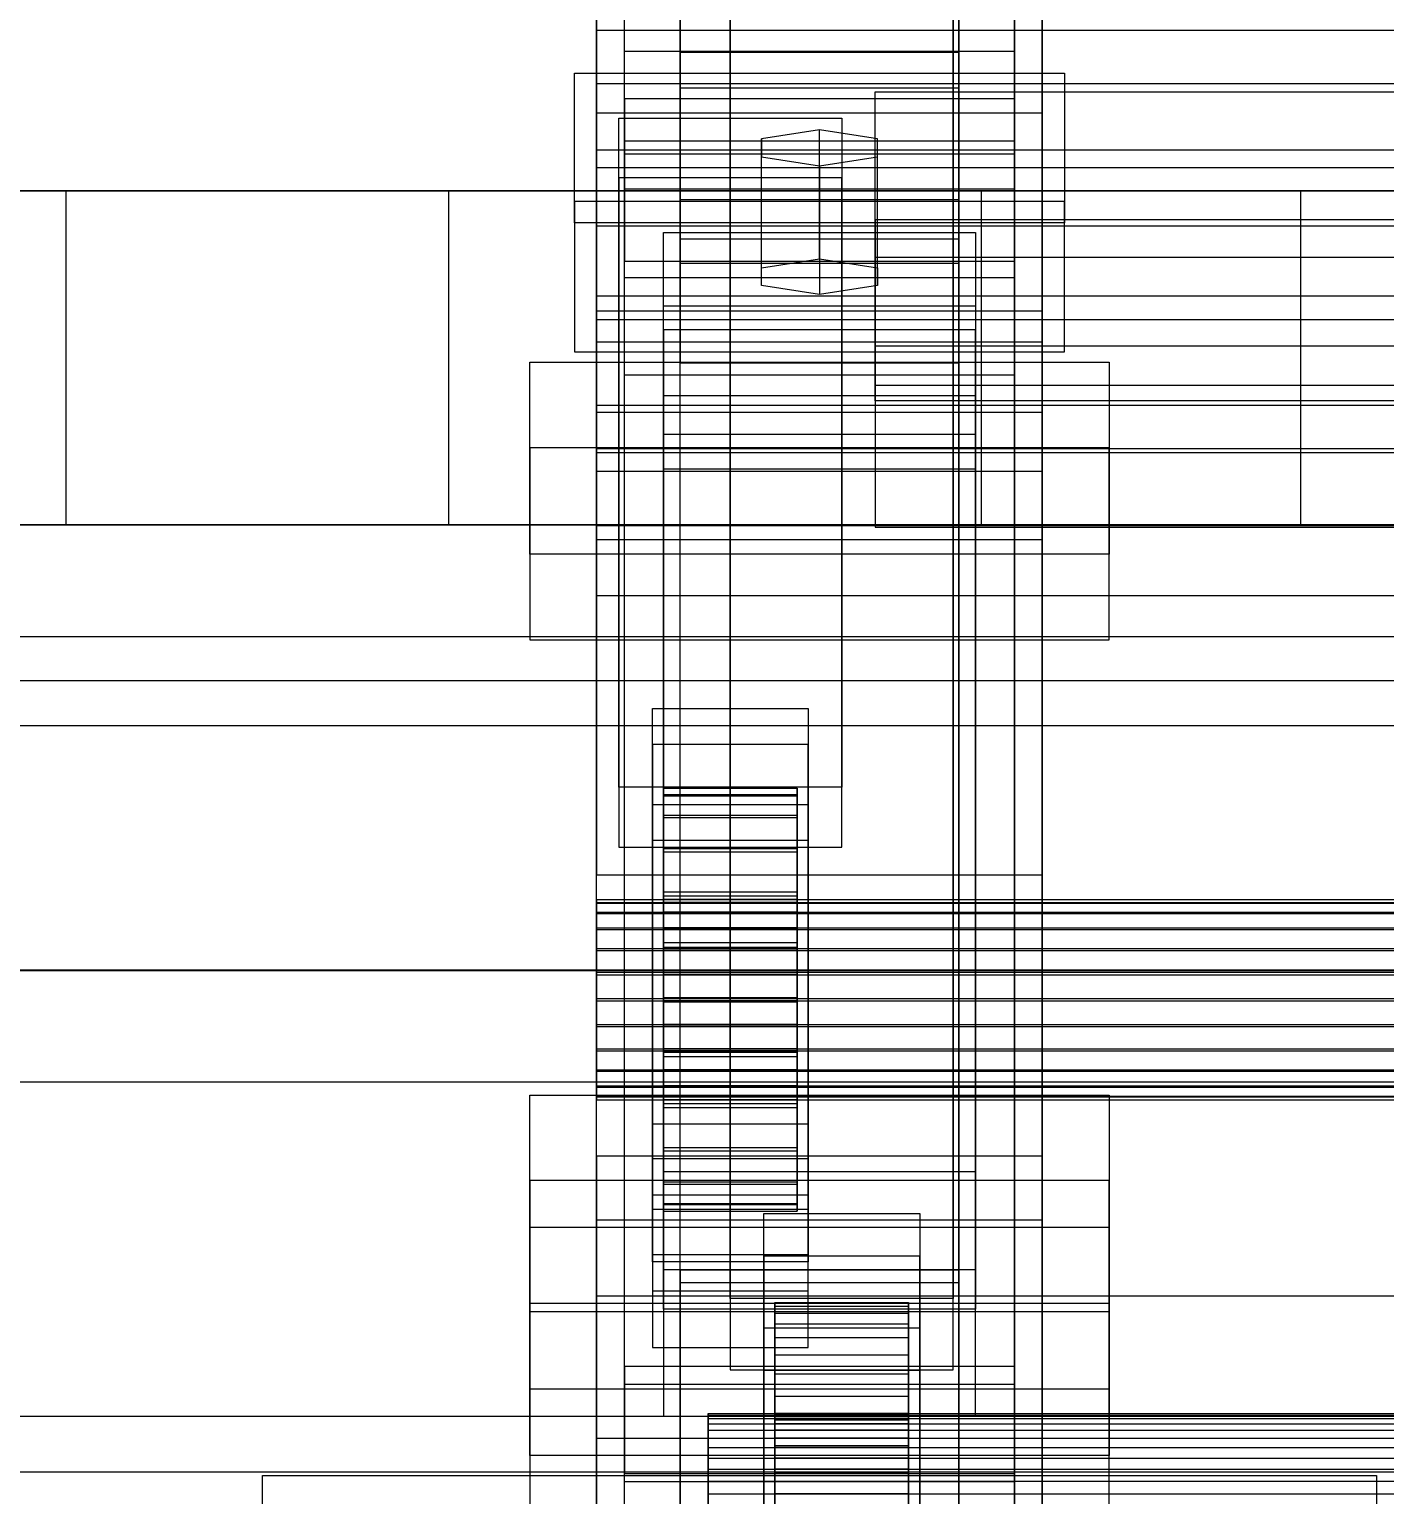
# Model space of a CAD drawing. Header units: millimetres. Extents: x -191664 to 191490, y -197311 to 10263.
# Drawn here: x -500.9 to -379.3, y -29047.1 to -28915.5 of the extents above; entities that cross this region are included whole.
import ezdxf

# ---------------------------------------------------------------- set-up
doc = ezdxf.new("R2010")
doc.units = ezdxf.units.MM
for name, color, linetype, lineweight in [('COTAS_USUARIO', 1, 'Continuous', 0), ('frontal_C01', 7, 'Continuous', 0), ('frontal_C02', 7, 'Continuous', 0), ('frontal_C03', 7, 'Continuous', 0), ('frontal_secador', 7, 'Continuous', 0)]:
    doc.layers.add(name, color=color, linetype=linetype, lineweight=lineweight)
doc.dimstyles.new('PLANTA_100', dxfattribs={"dimtxt": 250, "dimasz": 150, "dimexe": 150, "dimexo": 80, "dimgap": 100, "dimtad": 1, "dimtih": 1, "dimtoh": 1, "dimdec": 1, "dimdsep": 46, "dimcen": 0.09, "dimclrd": 1, "dimclre": 1, "dimclrt": 1, "dimadec": 0, "dimazin": 0, "dimtfac": 1, "dimtdec": 4, "dimtofl": 0, "dimtmove": 0, "dimatfit": 3, "dimfxl": 1, "dimtolj": 1, "dimtzin": 0, "dimarcsym": 0})

# ---------------------------------------------------------------- blocks, each defined once
blk = doc.blocks.new('*D106')
at = {"layer": 'COTAS_USUARIO', "color": 1, "lineweight": -2, "transparency": 16777216}
for p, q in [((-1180, -29182.75), (-1180, -29032.75)), ((-60, -29332.75), (-1330, -29332.75)), ((-60, -29700), (-1330, -29700)), ((-1180, -29850), (-1180, -30000))]:
    blk.add_line(p, q, dxfattribs=at)
at = {"layer": 'COTAS_USUARIO', "color": 1, "transparency": 16777216}
for points in [[(-1205, -29182.75), (-1155, -29182.75), (-1180, -29332.75)], [(-1205, -29850), (-1155, -29850), (-1180, -29700)]]:
    blk.add_solid(points, dxfattribs=at)
at = {"layer": 'Defpoints', "color": 0, "transparency": 16777216}
for p in [(-1180, -29332.75), (20, -29332.75), (20, -29700)]:
    blk.add_point(p, dxfattribs=at)
blk = doc.blocks.new('*D109')
at = {"layer": 'COTAS_USUARIO', "color": 1, "lineweight": -2, "transparency": 16777216}
for p, q in [((-80, -28700), (-1350, -28700)), ((-1200, -31850), (-1200, -28850)), ((-80, -32000), (-1350, -32000))]:
    blk.add_line(p, q, dxfattribs=at)
at = {"layer": 'COTAS_USUARIO', "color": 1, "transparency": 16777216}
for points in [[(-1225, -28850), (-1175, -28850), (-1200, -28700)], [(-1225, -31850), (-1175, -31850), (-1200, -32000)]]:
    blk.add_solid(points, dxfattribs=at)
at = {"layer": 'Defpoints', "color": 0, "transparency": 16777216}
for p in [(-1200, -28700), (0, -28700), (0, -32000)]:
    blk.add_point(p, dxfattribs=at)
blk = doc.blocks.new('*D111')
at = {"layer": 'COTAS_USUARIO', "color": 1, "lineweight": -2, "transparency": 16777216}
for p, q in [((-80, -27700), (-1350, -27700)), ((-1200, -31850), (-1200, -27850)), ((-80, -32000), (-1350, -32000))]:
    blk.add_line(p, q, dxfattribs=at)
at = {"layer": 'COTAS_USUARIO', "color": 1, "transparency": 16777216}
for points in [[(-1225, -27850), (-1175, -27850), (-1200, -27700)], [(-1225, -31850), (-1175, -31850), (-1200, -32000)]]:
    blk.add_solid(points, dxfattribs=at)
at = {"layer": 'Defpoints', "color": 0, "transparency": 16777216}
for p in [(-1200, -27700), (0, -27700), (0, -32000)]:
    blk.add_point(p, dxfattribs=at)
blk = doc.blocks.new('*D121')
at = {"layer": 'COTAS_USUARIO', "color": 1, "lineweight": -2, "transparency": 16777216}
for p, q in [((-80, -29000), (-1350, -29000)), ((-1200, -31850), (-1200, -29150)), ((-80, -32000), (-1350, -32000))]:
    blk.add_line(p, q, dxfattribs=at)
at = {"layer": 'COTAS_USUARIO', "color": 1, "transparency": 16777216}
for points in [[(-1225, -29150), (-1175, -29150), (-1200, -29000)], [(-1225, -31850), (-1175, -31850), (-1200, -32000)]]:
    blk.add_solid(points, dxfattribs=at)
at = {"layer": 'Defpoints', "color": 0, "transparency": 16777216}
for p in [(-1200, -29000), (0, -29000), (0, -32000)]:
    blk.add_point(p, dxfattribs=at)

msp = doc.modelspace()

# ---------------------------------------------------------------- linework, layer by layer
at = {"layer": 'frontal_C01', "color": 139, "true_color": 0x354b57}
for p, q in [((-447.5, -28926.7), (-447.5, -28651.96)), ((-412.5, -28651.96), (-412.5, -28926.7)), ((-447.5, -28936.3), (-447.5, -28661.57)), ((-412.5, -28936.3), (-412.5, -28661.57)), ((-450, -29130.89), (-450, -28746.68)), ((-410, -28746.68), (-410, -29130.89)), ((-442.5, -28751.69), (-442.5, -28917.57)), ((-417.5, -28917.57), (-417.5, -28751.69)), ((-442.5, -29411.88), (-442.5, -28752.94)), ((-417.5, -28752.94), (-417.5, -29411.88)), ((-447.5, -29035.55), (-447.5, -28760.82)), ((-412.5, -28760.82), (-412.5, -29035.55)), ((-447.5, -29045.16), (-447.5, -28770.43)), ((-412.5, -29045.16), (-412.5, -28770.43)), ((-442.5, -29437.25), (-442.5, -28778.31)), ((-417.5, -29437.25), (-417.5, -28778.31)), ((-442.5, -28779.55), (-442.5, -28945.43)), ((-417.5, -28779.55), (-417.5, -28945.43)), ((-450, -28955.18), (-450, -28783.89)), ((-450, -29168.78), (-450, -28784.57)), ((-410, -28955.18), (-410, -28783.89)), ((-410, -29168.78), (-410, -28784.57)), ((-438, -29029.45), (-438, -28892.84)), ((-418, -28892.84), (-418, -29029.45)), ((-438, -28899.25), (-438, -29035.85)), ((-418, -29035.85), (-418, -28899.25)), ((-450, -28907.81), (-450, -28955.18)), ((-450, -29016.67), (-450, -28907.81)), ((-410, -28955.18), (-410, -28907.81)), ((-410, -28907.81), (-410, -29016.67)), ((-417.5, -28917.57), (-442.5, -28917.57)), ((-442.5, -28917.57), (-442.5, -28945.43)), ((-417.5, -28945.43), (-417.5, -28917.57)), ((-450, -28933.16), (-450, -28920.36)), ((-450, -28920.36), (450, -28920.36)), ((-450, -28953.52), (-450, -28920.36)), ((-412.5, -28926.7), (-447.5, -28926.7)), ((-447.5, -28926.7), (-447.5, -28936.3)), ((-412.5, -28936.3), (-412.5, -28926.7)), ((450, -28933.16), (-450, -28933.16)), ((-450, -28933.16), (-450, -28966.32)), ((-425, -28948.84), (-425, -28932.57)), ((-425, -28932.57), (425, -28932.57)), ((-425, -28943.94), (-425, -28932.57)), ((-447.5, -28936.3), (-412.5, -28936.3)), ((425, -28943.94), (-425, -28943.94)), ((-425, -28943.94), (-425, -28960.2)), ((-444, -28954.98), (-444, -28945.38)), ((-444, -28945.38), (-416, -28945.38)), ((-444, -29030.39), (-444, -28945.38)), ((-442.5, -28945.43), (-417.5, -28945.43)), ((-416, -28945.38), (-416, -28954.98)), ((-416, -28945.38), (-416, -29030.39)), ((425, -28948.84), (-425, -28948.84)), ((-425, -28948.84), (-425, -28960.2)), ((450, -28953.52), (-450, -28953.52)), ((-450, -28953.52), (-450, -28966.32)), ((-450, -28955.18), (-410, -28955.18)), ((-450, -29064.04), (-450, -28955.18)), ((-416, -28954.98), (-444, -28954.98)), ((-444, -28954.98), (-444, -29040)), ((-416, -29040), (-416, -28954.98)), ((-410, -29064.04), (-410, -28955.18)), ((-425, -28960.2), (425, -28960.2)), ((-450, -28966.32), (450, -28966.32)), ((-410, -29016.67), (-450, -29016.67)), ((-450, -29016.67), (-450, -29064.04)), ((-450, -29400.88), (-450, -29016.67)), ((-410, -29064.04), (-410, -29016.67)), ((-410, -29016.67), (-410, -29400.88)), ((-435, -29025.66), (-435, -29021.82)), ((-435, -29021.82), (-421, -29021.82)), ((-435, -29061.61), (-435, -29021.82)), ((-421, -29021.82), (-421, -29025.66)), ((-421, -29021.82), (-421, -29061.61)), ((-456, -29043.54), (-456, -29023.05)), ((-456, -29023.05), (-404, -29023.05)), ((-456, -29030.63), (-456, -29023.05)), ((-404, -29023.05), (-404, -29043.54)), ((-404, -29023.05), (-404, -29030.63)), ((-421, -29025.66), (-435, -29025.66)), ((-435, -29025.66), (-435, -29065.45)), ((-421, -29065.45), (-421, -29025.66)), ((-450, -29042.02), (-450, -29029.22)), ((-450, -29029.22), (450, -29029.22)), ((-450, -29062.37), (-450, -29029.22)), ((-418, -29029.45), (-438, -29029.45)), ((-438, -29029.45), (-438, -29035.85)), ((-418, -29035.85), (-418, -29029.45)), ((-404, -29030.63), (-456, -29030.63)), ((-456, -29030.63), (-456, -29051.12)), ((-416, -29030.39), (-444, -29030.39)), ((-444, -29030.39), (-444, -29040)), ((-416, -29040), (-416, -29030.39)), ((-404, -29051.12), (-404, -29030.63)), ((-435, -29035.91), (-435, -29032.07)), ((-435, -29032.07), (-421, -29032.07)), ((-435, -29071.85), (-435, -29032.07)), ((-421, -29032.07), (-421, -29035.91)), ((-421, -29032.07), (-421, -29071.85)), ((-412.5, -29035.55), (-447.5, -29035.55)), ((-447.5, -29035.55), (-447.5, -29045.16)), ((-438, -29035.85), (-418, -29035.85)), ((-421, -29035.91), (-435, -29035.91)), ((-435, -29035.91), (-435, -29075.7)), ((-421, -29075.7), (-421, -29035.91)), ((-412.5, -29045.16), (-412.5, -29035.55)), ((-444, -29040), (-416, -29040)), ((450, -29042.02), (-450, -29042.02)), ((-450, -29042.02), (-450, -29075.18)), ((-404, -29043.54), (-456, -29043.54)), ((-456, -29043.54), (-456, -29051.12)), ((-404, -29051.12), (-404, -29043.54)), ((-447.5, -29045.16), (-412.5, -29045.16))]:
    msp.add_line(p, q, dxfattribs=at)
at = {"layer": 'frontal_C01', "color": 155, "true_color": 0x617580}
for p, q in [((-434, -29039.78), (-434, -29029.8)), ((-434, -29029.8), (-434, -29030.13)), ((-434, -29029.8), (-422, -29029.8)), ((-434, -29030.76), (-434, -29029.8)), ((-434, -29039.93), (-434, -29030.13)), ((-434, -29030.13), (-434, -29031.73)), ((-434, -29030.13), (-422, -29030.13)), ((-434, -29040.23), (-434, -29030.76)), ((-434, -29030.76), (-422, -29030.76)), ((-434, -29032.95), (-434, -29030.76)), ((-422, -29030.13), (-422, -29029.8)), ((-422, -29029.8), (-422, -29039.78)), ((-422, -29029.8), (-422, -29030.76)), ((-422, -29031.73), (-422, -29030.13)), ((-422, -29030.13), (-422, -29039.93)), ((-422, -29030.76), (-422, -29040.23)), ((-422, -29030.76), (-422, -29032.95)), ((-434, -29040.69), (-434, -29031.73)), ((-434, -29031.73), (-434, -29034.49)), ((-434, -29031.73), (-422, -29031.73)), ((-422, -29034.49), (-422, -29031.73)), ((-422, -29031.73), (-422, -29040.69)), ((-434, -29041.27), (-434, -29032.95)), ((-434, -29032.95), (-422, -29032.95)), ((-434, -29036.21), (-434, -29032.95)), ((-422, -29032.95), (-422, -29041.27)), ((-422, -29032.95), (-422, -29036.21)), ((-434, -29042), (-434, -29034.49)), ((-434, -29034.49), (-434, -29038.22)), ((-434, -29034.49), (-422, -29034.49)), ((-422, -29038.22), (-422, -29034.49)), ((-422, -29034.49), (-422, -29042)), ((-434, -29042.81), (-434, -29036.21)), ((-434, -29036.21), (-422, -29036.21)), ((-434, -29040.33), (-434, -29036.21)), ((-422, -29036.21), (-422, -29042.81)), ((-422, -29036.21), (-422, -29040.33)), ((-434, -29043.77), (-434, -29038.22)), ((-434, -29038.22), (-434, -29042.67)), ((-434, -29038.22), (-422, -29038.22)), ((-422, -29042.67), (-422, -29038.22)), ((-422, -29038.22), (-422, -29043.77)), ((-434, -29039.93), (-434, -29039.78)), ((-422, -29039.78), (-434, -29039.78)), ((-434, -29039.78), (-434, -29040.23)), ((-434, -29040.69), (-434, -29039.93)), ((-422, -29039.93), (-434, -29039.93)), ((-422, -29039.78), (-422, -29039.93)), ((-422, -29040.23), (-422, -29039.78)), ((-422, -29039.93), (-422, -29040.69)), ((-422, -29040.23), (-434, -29040.23)), ((-434, -29040.23), (-434, -29041.27)), ((-434, -29044.77), (-434, -29040.33)), ((-434, -29040.33), (-422, -29040.33)), ((-434, -29045.03), (-434, -29040.33)), ((-434, -29042), (-434, -29040.69)), ((-422, -29040.69), (-434, -29040.69)), ((-422, -29041.27), (-434, -29041.27)), ((-434, -29041.27), (-434, -29042.81)), ((-422, -29041.27), (-422, -29040.23)), ((-422, -29040.33), (-422, -29044.77)), ((-422, -29040.33), (-422, -29045.03)), ((-422, -29040.69), (-422, -29042)), ((-422, -29042.81), (-422, -29041.27)), ((-434, -29043.77), (-434, -29042)), ((-422, -29042), (-434, -29042)), ((-422, -29042), (-422, -29043.77)), ((-434, -29042.67), (-434, -29045.88)), ((-422, -29042.67), (-434, -29042.67)), ((-434, -29042.67), (-434, -29047.54)), ((-422, -29042.81), (-434, -29042.81)), ((-434, -29042.81), (-434, -29044.77)), ((-434, -29045.88), (-434, -29043.77)), ((-422, -29043.77), (-434, -29043.77)), ((-422, -29045.88), (-422, -29042.67)), ((-422, -29047.54), (-422, -29042.67)), ((-422, -29044.77), (-422, -29042.81)), ((-422, -29043.77), (-422, -29045.88)), ((-422, -29044.77), (-434, -29044.77)), ((-434, -29044.77), (-434, -29046.99)), ((-434, -29046.99), (-434, -29045.03)), ((-434, -29045.03), (-422, -29045.03)), ((-434, -29049.98), (-434, -29045.03)), ((-422, -29046.99), (-422, -29044.77)), ((-422, -29045.03), (-422, -29046.99)), ((-422, -29045.03), (-422, -29049.98)), ((-434, -29045.88), (-422, -29045.88)), ((-434, -29048.18), (-434, -29045.88)), ((-422, -29045.88), (-422, -29048.18)), ((-422, -29046.99), (-434, -29046.99)), ((-434, -29046.99), (-434, -29049.33)), ((-422, -29049.33), (-422, -29046.99))]:
    msp.add_line(p, q, dxfattribs=at)
at = {"layer": 'frontal_C01', "color": 9, "true_color": 0xbac6cb}
for p, q in [((-440, -29040.23), (-440, -29039.78)), ((-440, -29039.78), (-440, -29039.93)), ((-440, -29039.78), (440, -29039.78)), ((-440, -29039.93), (-440, -29040.69)), ((-440, -29039.93), (440, -29039.93)), ((-440, -29041.27), (-440, -29040.23)), ((-440, -29040.23), (440, -29040.23)), ((-440, -29040.69), (-440, -29042)), ((-440, -29040.69), (440, -29040.69)), ((-440, -29042.81), (-440, -29041.27)), ((-440, -29041.27), (440, -29041.27)), ((-440, -29042), (-440, -29043.77)), ((-440, -29042), (440, -29042)), ((-440, -29044.77), (-440, -29042.81)), ((-440, -29042.81), (440, -29042.81)), ((-440, -29043.77), (-440, -29045.88)), ((-440, -29043.77), (440, -29043.77)), ((-440, -29046.99), (-440, -29044.77)), ((-440, -29044.77), (440, -29044.77)), ((-440, -29045.88), (-440, -29048.18)), ((440, -29045.88), (-440, -29045.88)), ((-440, -29049.33), (-440, -29046.99)), ((-440, -29046.99), (440, -29046.99))]:
    msp.add_line(p, q, dxfattribs=at)
at = {"layer": 'frontal_C02', "color": 139, "true_color": 0x354b57}
for p, q in [((-450, -28923.04), (-450, -28766.68)), ((-410, -28766.68), (-410, -28923.04)), ((-450, -28961.29), (-450, -28804.93)), ((-410, -28961.29), (-410, -28804.93)), ((-425, -28935.97), (-425, -28921.12)), ((-425, -28921.12), (425, -28921.12)), ((-425, -28932.6), (-425, -28921.12)), ((-410, -28923.04), (-450, -28923.04)), ((-450, -28923.04), (-450, -28961.29)), ((-450, -29022.41), (-450, -28923.04)), ((-410, -28961.29), (-410, -28923.04)), ((-410, -28923.04), (-410, -29022.41)), ((425, -28932.6), (-425, -28932.6)), ((-425, -28932.6), (-425, -28947.45)), ((-444, -28942.49), (-444, -28933.73)), ((-444, -28933.73), (-416, -28933.73)), ((-444, -29018.08), (-444, -28933.73)), ((-416, -28933.73), (-416, -28942.49)), ((-416, -28933.73), (-416, -29018.08)), ((425, -28935.97), (-425, -28935.97)), ((-425, -28935.97), (-425, -28947.45)), ((-447.5, -28946.55), (-447.5, -28937.78)), ((-447.5, -28937.78), (-412.5, -28937.78)), ((-447.5, -29119.49), (-447.5, -28937.78)), ((-412.5, -28937.78), (-412.5, -28946.55)), ((-412.5, -28937.78), (-412.5, -29119.49)), ((-416, -28942.49), (-444, -28942.49)), ((-444, -28942.49), (-444, -29026.85)), ((-416, -29026.85), (-416, -28942.49)), ((-410, -28943.6), (-450, -28943.6)), ((-450, -28943.6), (-450, -28991.42)), ((-450, -29099.96), (-450, -28943.6)), ((-410, -28991.42), (-410, -28943.6)), ((-410, -28943.6), (-410, -29099.96)), ((-412.5, -28946.55), (-447.5, -28946.55)), ((-447.5, -29128.25), (-447.5, -28946.55)), ((-412.5, -29128.25), (-412.5, -28946.55)), ((-425, -28947.45), (425, -28947.45)), ((-450, -28961.29), (-410, -28961.29)), ((-450, -29060.66), (-450, -28961.29)), ((-410, -29060.66), (-410, -28961.29)), ((-450, -28991.42), (-410, -28991.42)), ((-450, -29147.78), (-450, -28991.42)), ((-410, -29147.78), (-410, -28991.42)), ((-456, -29029.9), (-456, -29011.2)), ((-456, -29011.2), (-404, -29011.2)), ((-456, -29018.85), (-456, -29011.2)), ((-404, -29011.2), (-404, -29029.9)), ((-404, -29011.2), (-404, -29018.85)), ((-404, -29018.85), (-456, -29018.85)), ((-456, -29018.85), (-456, -29037.55)), ((-416, -29018.08), (-444, -29018.08)), ((-444, -29018.08), (-444, -29026.85)), ((-416, -29026.85), (-416, -29018.08)), ((-404, -29037.55), (-404, -29018.85)), ((-410, -29022.41), (-450, -29022.41)), ((-450, -29022.41), (-450, -29060.66)), ((-450, -29373.13), (-450, -29022.41)), ((-410, -29060.66), (-410, -29022.41)), ((-410, -29022.41), (-410, -29373.13)), ((-444, -29026.85), (-416, -29026.85)), ((-442.5, -29056.2), (-442.5, -29026.87)), ((-442.5, -29026.87), (-417.5, -29026.87)), ((-442.5, -29026.87), (-442.5, -29109.21)), ((-417.5, -29028.05), (-442.5, -29028.05)), ((-442.5, -29028.05), (-442.5, -29055.02)), ((-442.5, -29560.48), (-442.5, -29028.05)), ((-417.5, -29026.87), (-417.5, -29056.2)), ((-417.5, -29109.21), (-417.5, -29026.87)), ((-417.5, -29055.02), (-417.5, -29028.05)), ((-417.5, -29028.05), (-417.5, -29560.48)), ((-404, -29029.9), (-456, -29029.9)), ((-456, -29029.9), (-456, -29037.55)), ((-404, -29037.55), (-404, -29029.9)), ((-447.5, -29045.92), (-447.5, -29037.15)), ((-447.5, -29037.15), (-412.5, -29037.15)), ((-447.5, -29218.86), (-447.5, -29037.15)), ((-412.5, -29037.15), (-412.5, -29045.92)), ((-412.5, -29037.15), (-412.5, -29218.86)), ((-456, -29037.55), (-404, -29037.55)), ((-412.5, -29045.92), (-447.5, -29045.92)), ((-447.5, -29227.62), (-447.5, -29045.92)), ((-412.5, -29227.62), (-412.5, -29045.92))]:
    msp.add_line(p, q, dxfattribs=at)
at = {"layer": 'frontal_C03', "color": 139, "true_color": 0x354b57}
for p, q in [((-442.5, -28920.75), (-442.5, -28528.68)), ((-417.5, -28528.68), (-417.5, -28920.75)), ((-442.5, -28930.81), (-442.5, -28538.74)), ((-417.5, -28930.81), (-417.5, -28538.74)), ((-447.5, -28921.74), (-447.5, -28594.3)), ((-412.5, -28594.3), (-412.5, -28921.74)), ((-447.5, -28929.82), (-447.5, -28602.38)), ((-412.5, -28929.82), (-412.5, -28602.38)), ((-450, -28940.77), (-450, -28617.6)), ((-410, -28940.77), (-410, -28617.6)), ((-450, -28949.86), (-450, -28885.22)), ((-410, -28949.86), (-410, -28885.22)), ((-450, -28901.7), (-450, -28949.86)), ((-450, -29224.87), (-450, -28901.7)), ((-410, -28949.86), (-410, -28901.7)), ((-410, -28901.7), (-410, -29224.87)), ((-450, -28902.25), (-450, -28940.77)), ((-450, -29225.42), (-450, -28902.25)), ((-410, -28940.77), (-410, -28902.25)), ((-410, -28902.25), (-410, -29225.42)), ((-442.5, -28936.51), (-442.5, -28906.51)), ((-417.5, -28906.51), (-417.5, -28936.51)), ((-442.5, -28908.71), (-442.5, -28934.31)), ((-442.5, -29559.32), (-442.5, -28908.71)), ((-417.5, -28934.31), (-417.5, -28908.71)), ((-417.5, -28908.71), (-417.5, -29559.32)), ((-442.5, -28910.78), (-442.5, -28940.78)), ((-417.5, -28940.78), (-417.5, -28910.78)), ((-450, -28926.35), (-450, -28915.58)), ((-450, -28915.58), (450, -28915.58)), ((-450, -28949.28), (-450, -28915.58)), ((-447.5, -28925.55), (-447.5, -28917.47)), ((-447.5, -28917.47), (-412.5, -28917.47)), ((-447.5, -29244.91), (-447.5, -28917.47)), ((-412.5, -28917.47), (-412.5, -28925.55)), ((-412.5, -28917.47), (-412.5, -29244.91)), ((-452, -28932.88), (-452, -28919.42)), ((-452, -28919.42), (-408, -28919.42)), ((-452, -28930.97), (-452, -28919.42)), ((-408, -28919.42), (-408, -28932.88)), ((-408, -28919.42), (-408, -28930.97)), ((-442.5, -28930.81), (-442.5, -28920.75)), ((-442.5, -28920.75), (-417.5, -28920.75)), ((-417.5, -28920.75), (-417.5, -28930.81)), ((-412.5, -28921.74), (-447.5, -28921.74)), ((-447.5, -28921.74), (-447.5, -28929.82)), ((-412.5, -28929.82), (-412.5, -28921.74)), ((-448, -28928.84), (-448, -28923.46)), ((-448, -28923.46), (-428, -28923.46)), ((-448, -28983.55), (-448, -28923.46)), ((-428, -28923.46), (-428, -28928.84)), ((-428, -28923.46), (-428, -28983.55)), ((-412.5, -28925.55), (-447.5, -28925.55)), ((-447.5, -29252.99), (-447.5, -28925.55)), ((-412.5, -29252.99), (-412.5, -28925.55)), ((450, -28926.35), (-450, -28926.35)), ((-450, -28926.35), (-450, -28960.06)), ((-450, -28941.57), (-450, -28927.89)), ((-450, -28927.89), (450, -28927.89)), ((-450, -28939.45), (-450, -28927.89)), ((-428, -28928.84), (-448, -28928.84)), ((-448, -28928.84), (-448, -28988.94)), ((-428, -28988.94), (-428, -28928.84)), ((-447.5, -28929.82), (-412.5, -28929.82)), ((-417.5, -28930.81), (-442.5, -28930.81)), ((-408, -28930.97), (-452, -28930.97)), ((-452, -28930.97), (-452, -28944.44)), ((-408, -28944.44), (-408, -28930.97)), ((-408, -28932.88), (-452, -28932.88)), ((-452, -28932.88), (-452, -28944.44)), ((-408, -28944.44), (-408, -28932.88)), ((-442.5, -28934.31), (-417.5, -28934.31)), ((-442.5, -29584.92), (-442.5, -28934.31)), ((-417.5, -29584.92), (-417.5, -28934.31)), ((-417.5, -28936.51), (-442.5, -28936.51)), ((-442.5, -28936.51), (-442.5, -28940.78)), ((-417.5, -28936.51), (-417.5, -28940.78)), ((450, -28939.45), (-450, -28939.45)), ((-450, -28939.45), (-450, -28953.13)), ((-450, -28940.77), (-410, -28940.77)), ((-450, -29263.94), (-450, -28940.77)), ((-444, -28948.4), (-444, -28940.32)), ((-444, -28940.32), (-416, -28940.32)), ((-444, -28951.88), (-444, -28940.32)), ((-442.5, -28940.78), (-417.5, -28940.78)), ((-416, -28940.32), (-416, -28948.4)), ((-416, -28940.32), (-416, -28951.88)), ((-410, -29263.94), (-410, -28940.77)), ((450, -28941.57), (-450, -28941.57)), ((-450, -28941.57), (-450, -28953.13)), ((-452, -28944.44), (-408, -28944.44)), ((-456, -28962.61), (-456, -28945.37)), ((-456, -28945.37), (-404, -28945.37)), ((-456, -28953.08), (-456, -28945.37)), ((-404, -28945.37), (-404, -28962.61)), ((-404, -28945.37), (-404, -28953.08)), ((-416, -28948.4), (-444, -28948.4)), ((-444, -28948.4), (-444, -28959.96)), ((-416, -28959.96), (-416, -28948.4)), ((450, -28949.28), (-450, -28949.28)), ((-450, -28949.28), (-450, -28960.06)), ((-450, -28949.86), (-410, -28949.86)), ((-450, -29273.03), (-450, -28949.86)), ((-410, -29273.03), (-410, -28949.86)), ((-404, -28953.08), (-456, -28953.08)), ((-456, -28953.08), (-456, -28970.31)), ((-450, -28953.13), (450, -28953.13)), ((-416, -28951.88), (-444, -28951.88)), ((-444, -28951.88), (-444, -28959.96)), ((-416, -28959.96), (-416, -28951.88)), ((-404, -28970.31), (-404, -28953.08)), ((-450, -28960.06), (450, -28960.06)), ((-444, -28959.96), (-416, -28959.96)), ((-404, -28962.61), (-456, -28962.61)), ((-456, -28962.61), (-456, -28970.31)), ((-404, -28970.31), (-404, -28962.61)), ((-456, -28970.31), (-404, -28970.31)), ((-445, -28979.7), (-445, -28976.47)), ((-445, -28976.47), (-431, -28976.47)), ((-445, -29016.91), (-445, -28976.47)), ((-431, -28976.47), (-431, -28979.7)), ((-431, -28976.47), (-431, -29016.91)), ((-431, -28979.7), (-445, -28979.7)), ((-445, -28979.7), (-445, -29020.15)), ((-431, -29020.15), (-431, -28979.7)), ((-428, -28983.55), (-448, -28983.55)), ((-448, -28983.55), (-448, -28988.94)), ((-428, -28988.94), (-428, -28983.55)), ((-445, -28988.32), (-445, -28985.08)), ((-445, -28985.08), (-431, -28985.08)), ((-445, -29025.53), (-445, -28985.08)), ((-431, -28985.08), (-431, -28988.32)), ((-431, -28985.08), (-431, -29025.53)), ((-431, -28988.32), (-445, -28988.32)), ((-445, -28988.32), (-445, -29028.76)), ((-431, -29028.76), (-431, -28988.32)), ((-448, -28988.94), (-428, -28988.94)), ((-445, -29026.14), (-445, -29013.76)), ((-445, -29013.76), (-431, -29013.76)), ((-445, -29021.46), (-445, -29013.76)), ((-431, -29013.76), (-431, -29026.14)), ((-431, -29013.76), (-431, -29021.46)), ((-431, -29016.91), (-445, -29016.91)), ((-445, -29016.91), (-445, -29020.15)), ((-431, -29020.15), (-431, -29016.91)), ((-445, -29020.15), (-431, -29020.15)), ((-431, -29021.46), (-445, -29021.46)), ((-445, -29021.46), (-445, -29033.85)), ((-431, -29033.85), (-431, -29021.46)), ((-431, -29025.53), (-445, -29025.53)), ((-445, -29025.53), (-445, -29028.76)), ((-431, -29028.76), (-431, -29025.53)), ((-431, -29026.14), (-445, -29026.14)), ((-445, -29026.14), (-445, -29033.85)), ((-431, -29033.85), (-431, -29026.14)), ((-445, -29028.76), (-431, -29028.76)), ((-445, -29033.85), (-431, -29033.85))]:
    msp.add_line(p, q, dxfattribs=at)
at = {"layer": 'frontal_C03', "color": 9, "true_color": 0xbdc8cc}
for p, q in [((-430, -28924.53), (-435.2, -28925.34)), ((-435.2, -28925.34), (-435.2, -28926.96)), ((-435.2, -28936.9), (-435.2, -28925.34)), ((-424.8, -28925.34), (-430, -28924.53)), ((-430, -28936.09), (-430, -28924.53)), ((-424.8, -28926.96), (-424.8, -28925.34)), ((-424.8, -28936.9), (-424.8, -28925.34)), ((-435.2, -28926.96), (-430, -28927.76)), ((-435.2, -28938.51), (-435.2, -28926.96)), ((-430, -28927.76), (-424.8, -28926.96)), ((-430, -28927.76), (-430, -28939.32)), ((-424.8, -28938.51), (-424.8, -28926.96)), ((-435.2, -28936.9), (-430, -28936.09)), ((-435.2, -28938.51), (-435.2, -28936.9)), ((-430, -28936.09), (-424.8, -28936.9)), ((-424.8, -28936.9), (-424.8, -28938.51)), ((-430, -28939.32), (-435.2, -28938.51)), ((-424.8, -28938.51), (-430, -28939.32))]:
    msp.add_line(p, q, dxfattribs=at)
at = {"layer": 'frontal_C03', "color": 155, "true_color": 0x617580}
for p, q in [((-444, -28993.62), (-444, -28983.62)), ((-444, -28983.62), (-444, -28984.21)), ((-444, -28983.62), (-432, -28983.62)), ((-444, -28984.32), (-444, -28983.62)), ((-444, -28993.9), (-444, -28984.21)), ((-444, -28984.21), (-444, -28986.06)), ((-444, -28984.21), (-432, -28984.21)), ((-444, -28993.95), (-444, -28984.32)), ((-444, -28984.32), (-432, -28984.32)), ((-444, -28986.26), (-444, -28984.32)), ((-432, -28984.21), (-432, -28983.62)), ((-432, -28983.62), (-432, -28993.62)), ((-432, -28983.62), (-432, -28984.32)), ((-432, -28986.06), (-432, -28984.21)), ((-432, -28984.21), (-432, -28993.9)), ((-432, -28984.32), (-432, -28993.95)), ((-432, -28984.32), (-432, -28986.26)), ((-444, -28994.77), (-444, -28986.06)), ((-444, -28986.06), (-444, -28989.03)), ((-444, -28986.06), (-432, -28986.06)), ((-432, -28989.03), (-432, -28986.06)), ((-432, -28986.06), (-432, -28994.77)), ((-444, -28994.87), (-444, -28986.26)), ((-444, -28986.26), (-432, -28986.26)), ((-444, -28989.33), (-444, -28986.26)), ((-432, -28986.26), (-432, -28994.87)), ((-432, -28986.26), (-432, -28989.33)), ((-444, -28996.18), (-444, -28989.03)), ((-444, -28989.03), (-444, -28992.94)), ((-444, -28989.03), (-432, -28989.03)), ((-444, -28996.32), (-444, -28989.33)), ((-444, -28989.33), (-432, -28989.33)), ((-444, -28993.29), (-444, -28989.33)), ((-432, -28992.94), (-432, -28989.03)), ((-432, -28989.03), (-432, -28996.18)), ((-432, -28989.33), (-432, -28996.32)), ((-432, -28989.33), (-432, -28993.29)), ((-444, -28998.03), (-444, -28992.94)), ((-444, -28992.94), (-444, -28997.5)), ((-444, -28992.94), (-432, -28992.94)), ((-444, -28998.2), (-444, -28993.29)), ((-444, -28993.29), (-432, -28993.29)), ((-444, -28997.9), (-444, -28993.29)), ((-444, -28993.9), (-444, -28993.62)), ((-432, -28993.62), (-444, -28993.62)), ((-444, -28993.62), (-444, -28993.95)), ((-444, -28994.77), (-444, -28993.9)), ((-432, -28993.9), (-444, -28993.9)), ((-432, -28993.95), (-444, -28993.95)), ((-444, -28993.95), (-444, -28994.87)), ((-432, -28997.5), (-432, -28992.94)), ((-432, -28992.94), (-432, -28998.03)), ((-432, -28993.29), (-432, -28998.2)), ((-432, -28993.29), (-432, -28997.9)), ((-432, -28993.62), (-432, -28993.9)), ((-432, -28993.95), (-432, -28993.62)), ((-432, -28993.9), (-432, -28994.77)), ((-432, -28994.87), (-432, -28993.95)), ((-444, -28996.18), (-444, -28994.77)), ((-432, -28994.77), (-444, -28994.77)), ((-432, -28994.87), (-444, -28994.87)), ((-444, -28994.87), (-444, -28996.32)), ((-432, -28994.77), (-432, -28996.18)), ((-432, -28996.32), (-432, -28994.87)), ((-444, -28998.03), (-444, -28996.18)), ((-432, -28996.18), (-444, -28996.18)), ((-432, -28996.32), (-444, -28996.32)), ((-444, -28996.32), (-444, -28998.2)), ((-432, -28996.18), (-432, -28998.03)), ((-432, -28998.2), (-432, -28996.32)), ((-444, -28997.5), (-444, -29000.19)), ((-432, -28997.5), (-444, -28997.5)), ((-444, -28997.5), (-444, -29002.41)), ((-444, -29000.38), (-444, -28997.9)), ((-444, -28997.9), (-432, -28997.9)), ((-444, -29002.82), (-444, -28997.9)), ((-432, -29000.19), (-432, -28997.5)), ((-432, -29002.41), (-432, -28997.5)), ((-432, -28997.9), (-432, -29000.38)), ((-432, -28997.9), (-432, -29002.82)), ((-444, -29000.19), (-444, -28998.03)), ((-432, -28998.03), (-444, -28998.03)), ((-432, -28998.2), (-444, -28998.2)), ((-444, -28998.2), (-444, -29000.38)), ((-432, -28998.03), (-432, -29000.19)), ((-432, -29000.38), (-432, -28998.2)), ((-444, -29000.19), (-432, -29000.19)), ((-444, -29002.52), (-444, -29000.19)), ((-432, -29000.38), (-444, -29000.38)), ((-444, -29000.38), (-444, -29002.71)), ((-432, -29000.19), (-432, -29002.52)), ((-432, -29002.71), (-432, -29000.38)), ((-444, -29002.52), (-444, -29002.41)), ((-444, -29002.41), (-444, -29007.33)), ((-444, -29002.41), (-432, -29002.41)), ((-444, -29004.85), (-444, -29002.52)), ((-432, -29002.52), (-444, -29002.52)), ((-444, -29002.71), (-444, -29002.82)), ((-432, -29002.71), (-444, -29002.71)), ((-444, -29002.71), (-444, -29005.04)), ((-444, -29002.82), (-432, -29002.82)), ((-444, -29007.73), (-444, -29002.82)), ((-432, -29007.33), (-432, -29002.41)), ((-432, -29002.41), (-432, -29002.52)), ((-432, -29002.52), (-432, -29004.85)), ((-432, -29002.82), (-432, -29002.71)), ((-432, -29005.04), (-432, -29002.71)), ((-432, -29002.82), (-432, -29007.73)), ((-444, -29007.03), (-444, -29004.85)), ((-444, -29004.85), (-444, -29007.33)), ((-432, -29004.85), (-444, -29004.85)), ((-444, -29005.04), (-444, -29007.73)), ((-432, -29005.04), (-444, -29005.04)), ((-444, -29005.04), (-444, -29007.2)), ((-432, -29007.33), (-432, -29004.85)), ((-432, -29004.85), (-432, -29007.03)), ((-432, -29007.73), (-432, -29005.04)), ((-432, -29007.2), (-432, -29005.04)), ((-444, -29008.91), (-444, -29007.03)), ((-444, -29007.03), (-444, -29011.94)), ((-432, -29007.03), (-444, -29007.03)), ((-432, -29011.94), (-432, -29007.03)), ((-432, -29007.03), (-432, -29008.91)), ((-444, -29007.2), (-444, -29012.29)), ((-432, -29007.2), (-444, -29007.2)), ((-444, -29007.2), (-444, -29009.05)), ((-444, -29007.33), (-444, -29011.94)), ((-444, -29007.33), (-432, -29007.33)), ((-444, -29007.73), (-432, -29007.73)), ((-444, -29012.29), (-444, -29007.73)), ((-432, -29012.29), (-432, -29007.2)), ((-432, -29009.05), (-432, -29007.2)), ((-432, -29011.94), (-432, -29007.33)), ((-432, -29007.73), (-432, -29012.29)), ((-444, -29010.36), (-444, -29008.91)), ((-444, -29008.91), (-444, -29015.9)), ((-432, -29008.91), (-444, -29008.91)), ((-444, -29009.05), (-444, -29016.2)), ((-432, -29009.05), (-444, -29009.05)), ((-444, -29009.05), (-444, -29010.46)), ((-432, -29015.9), (-432, -29008.91)), ((-432, -29008.91), (-432, -29010.36)), ((-432, -29016.2), (-432, -29009.05)), ((-432, -29010.46), (-432, -29009.05)), ((-444, -29011.28), (-444, -29010.36)), ((-444, -29010.36), (-444, -29018.96)), ((-432, -29010.36), (-444, -29010.36)), ((-444, -29010.46), (-444, -29019.17)), ((-432, -29010.46), (-444, -29010.46)), ((-444, -29010.46), (-444, -29011.33)), ((-432, -29018.96), (-432, -29010.36)), ((-432, -29010.36), (-432, -29011.28)), ((-432, -29019.17), (-432, -29010.46)), ((-432, -29011.33), (-432, -29010.46)), ((-444, -29011.61), (-444, -29011.28)), ((-444, -29011.28), (-444, -29020.91)), ((-432, -29011.28), (-444, -29011.28)), ((-444, -29011.33), (-444, -29021.02)), ((-432, -29011.33), (-444, -29011.33)), ((-444, -29011.33), (-444, -29011.61)), ((-444, -29011.61), (-444, -29021.61)), ((-432, -29011.61), (-444, -29011.61)), ((-444, -29011.94), (-444, -29015.9)), ((-444, -29011.94), (-432, -29011.94)), ((-444, -29012.29), (-432, -29012.29)), ((-444, -29016.2), (-444, -29012.29)), ((-432, -29020.91), (-432, -29011.28)), ((-432, -29011.28), (-432, -29011.61)), ((-432, -29021.02), (-432, -29011.33)), ((-432, -29011.61), (-432, -29011.33)), ((-432, -29021.61), (-432, -29011.61)), ((-432, -29015.9), (-432, -29011.94)), ((-432, -29012.29), (-432, -29016.2)), ((-444, -29015.9), (-444, -29018.96)), ((-444, -29015.9), (-432, -29015.9)), ((-444, -29016.2), (-432, -29016.2)), ((-444, -29019.17), (-444, -29016.2)), ((-432, -29018.96), (-432, -29015.9)), ((-432, -29016.2), (-432, -29019.17)), ((-444, -29018.96), (-444, -29020.91)), ((-444, -29018.96), (-432, -29018.96)), ((-432, -29020.91), (-432, -29018.96)), ((-444, -29019.17), (-432, -29019.17)), ((-444, -29021.02), (-444, -29019.17)), ((-432, -29019.17), (-432, -29021.02)), ((-444, -29020.91), (-444, -29021.61)), ((-444, -29020.91), (-432, -29020.91)), ((-444, -29021.02), (-432, -29021.02)), ((-444, -29021.61), (-444, -29021.02)), ((-432, -29021.61), (-432, -29020.91)), ((-432, -29021.02), (-432, -29021.61)), ((-444, -29021.61), (-432, -29021.61))]:
    msp.add_line(p, q, dxfattribs=at)
at = {"layer": 'frontal_C03', "color": 9, "true_color": 0xbac6cb}
for p, q in [((-450, -28993.95), (-450, -28993.62)), ((-450, -28993.62), (-450, -28993.9)), ((-450, -28993.62), (450, -28993.62)), ((-450, -28993.9), (-450, -28994.77)), ((-450, -28993.9), (450, -28993.9)), ((-450, -28994.87), (-450, -28993.95)), ((-450, -28993.95), (450, -28993.95)), ((-450, -28994.77), (-450, -28996.18)), ((-450, -28994.77), (450, -28994.77)), ((-450, -28996.32), (-450, -28994.87)), ((-450, -28994.87), (450, -28994.87)), ((-450, -28996.18), (-450, -28998.03)), ((-450, -28996.18), (450, -28996.18)), ((-450, -28998.2), (-450, -28996.32)), ((-450, -28996.32), (450, -28996.32)), ((-450, -28998.03), (-450, -29000.19)), ((-450, -28998.03), (450, -28998.03)), ((-450, -29000.38), (-450, -28998.2)), ((-450, -28998.2), (450, -28998.2)), ((-450, -29000.19), (-450, -29002.52)), ((450, -29000.19), (-450, -29000.19)), ((-450, -29002.71), (-450, -29000.38)), ((-450, -29000.38), (450, -29000.38)), ((-450, -29002.52), (-450, -29004.85)), ((-450, -29002.52), (450, -29002.52)), ((-450, -29005.04), (-450, -29002.71)), ((-450, -29002.71), (450, -29002.71)), ((-450, -29004.85), (-450, -29007.03)), ((-450, -29004.85), (450, -29004.85)), ((-450, -29007.2), (-450, -29005.04)), ((-450, -29005.04), (450, -29005.04)), ((-450, -29007.03), (-450, -29008.91)), ((-450, -29007.03), (450, -29007.03)), ((-450, -29009.05), (-450, -29007.2)), ((-450, -29007.2), (450, -29007.2)), ((-450, -29008.91), (-450, -29010.36)), ((-450, -29008.91), (450, -29008.91)), ((-450, -29010.46), (-450, -29009.05)), ((-450, -29009.05), (450, -29009.05)), ((-450, -29010.36), (-450, -29011.28)), ((-450, -29010.36), (450, -29010.36)), ((-450, -29011.33), (-450, -29010.46)), ((-450, -29010.46), (450, -29010.46)), ((-450, -29011.28), (-450, -29011.61)), ((-450, -29011.28), (450, -29011.28)), ((-450, -29011.61), (-450, -29011.33)), ((-450, -29011.33), (450, -29011.33)), ((-450, -29011.61), (450, -29011.61))]:
    msp.add_line(p, q, dxfattribs=at)
at = {"layer": 'frontal_C03', "color": 251, "true_color": 0x4e626d}
for p, q in [((-480, -29073.29), (-480, -29045.33)), ((-480, -29045.33), (-380, -29045.33)), ((-480, -29085.29), (-480, -29045.33)), ((-380, -29045.33), (-380, -29073.29)), ((-380, -29045.33), (-380, -29085.29))]:
    msp.add_line(p, q, dxfattribs=at)
at = {"layer": 'frontal_secador', "color": 252, "true_color": 0x889ba4}
for p, q in [((-579.25, -28930), (-497.61, -28930)), ((-463.26, -28930), (-539.27, -28930)), ((-497.61, -28930), (-463.26, -28930)), ((-497.61, -28960), (-497.61, -28930)), ((-497.61, -28930), (-415.45, -28930)), ((-463.26, -28960), (-463.26, -28930)), ((-386.78, -28930), (-463.26, -28930)), ((-415.45, -28930), (-386.78, -28930)), ((-415.45, -28960), (-415.45, -28930)), ((-415.45, -28930), (-332.87, -28930)), ((-386.78, -28960), (-386.78, -28930)), ((-309.9, -28930), (-386.78, -28930)), ((-497.61, -28960), (-579.25, -28960)), ((-539.27, -28960), (-463.26, -28960)), ((-463.26, -28960), (-497.61, -28960)), ((-415.45, -28960), (-497.61, -28960)), ((-463.26, -28960), (-386.78, -28960)), ((-386.78, -28960), (-415.45, -28960)), ((-332.87, -28960), (-415.45, -28960)), ((-386.78, -28960), (-309.9, -28960))]:
    msp.add_line(p, q, dxfattribs=at)
at = {"layer": 'frontal_secador', "color": 253, "true_color": 0xa6b3ba}
for p, q in [((-1700, -28960), (1700, -28960)), ((-1700, -29000), (1700, -29000)), ((-1700, -29010), (1700, -29010)), ((-1300, -29045), (1300, -29045))]:
    msp.add_line(p, q, dxfattribs=at)
at = {"layer": 'frontal_secador', "color": 253, "true_color": 0xa8b3b5}
for p, q in [((-1250, -28970), (1250, -28970)), ((1250, -28974), (-1250, -28974))]:
    msp.add_line(p, q, dxfattribs=at)
at = {"layer": 'frontal_secador', "color": 8, "true_color": 0x617680}
msp.add_line((-1250, -28978), (1250, -28978), dxfattribs=at)
at = {"layer": 'frontal_secador', "color": 9, "true_color": 0xb8c6c1}
for p, q in [((-1375, -29000), (1375, -29000)), ((-1375, -29040), (1375, -29040))]:
    msp.add_line(p, q, dxfattribs=at)

# ---------------------------------------------------------------- dimensions: what is measured, and where the dimension line sits
at = {"layer": 'COTAS_USUARIO'}
for p1, p2, picture, middle in [((0, -32000), (0, -27700), '*D111', (-1200, -29850)), ((0, -32000), (0, -28700), '*D109', (-1200, -30350)), ((0, -32000), (0, -29000), '*D121', (-1200, -30500)), ((20, -29700), (20, -29332.75), '*D106', (-1180, -29516.375))]:
    dim = msp.add_aligned_dim(p1=p1, p2=p2, distance=1200, dimstyle='PLANTA_100', dxfattribs=at)
    dim.commit()
    dim.dimension.update_dxf_attribs({"geometry": picture, "text_midpoint": middle})

doc.saveas('drawing.dxf')
